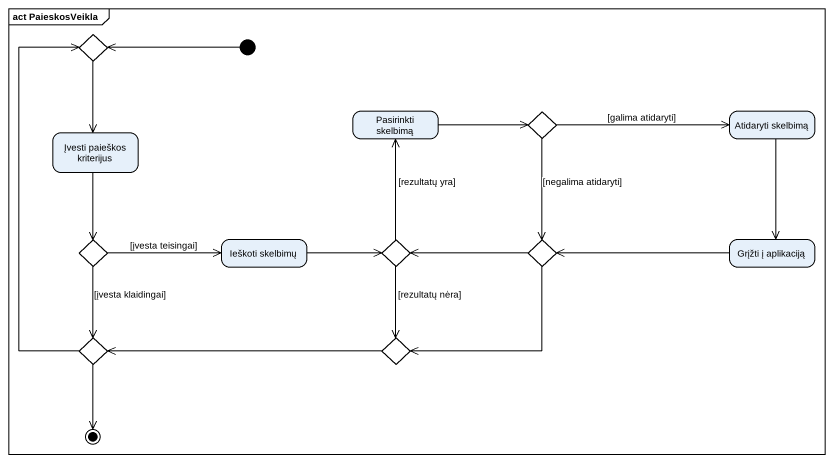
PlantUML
@startuml
mainframe act PaieskosVeikla
hide empty description
state choice1 <<choice>>
state "Įvesti paieškos kriterijus" as Įvesti_paieškos_kriterijus
state "Pasirinkti skelbimą" as Pasirinkti_skelbimą
state choice2 <<choice>>
state "Atidaryti skelbimą" as Atidaryti_skelbimą
state choice3 <<choice>>
state "Ieškoti skelbimų" as Ieškoti_skelbimų
state choice4 <<choice>>
state choice5 <<choice>>
state "Grįžti į aplikaciją" as Grįžti_į_aplikaciją
state choice6 <<choice>>
state choice7 <<choice>>
[*] -left-> choice1
choice1 --> Įvesti_paieškos_kriterijus
Įvesti_paieškos_kriterijus --> choice3
Pasirinkti_skelbimą -right-> choice2
choice2 -right-> Atidaryti_skelbimą : [galima atidaryti]
choice2 --> choice5 : [negalima atidaryti]
Atidaryti_skelbimą --> Grįžti_į_aplikaciją
choice3 -right-> Ieškoti_skelbimų : [įvesta teisingai]
choice3 --> choice6 : [įvesta klaidingai]
Ieškoti_skelbimų -right-> choice4
choice4 -up-> Pasirinkti_skelbimą : [rezultatų yra]
choice4 --> choice7 : [rezultatų nėra]
choice5 -left-> choice4
choice5 --> choice7
Grįžti_į_aplikaciją -left-> choice5
choice6 -up-> choice1
choice7 -left-> choice6
choice6 --> [*]
@enduml
